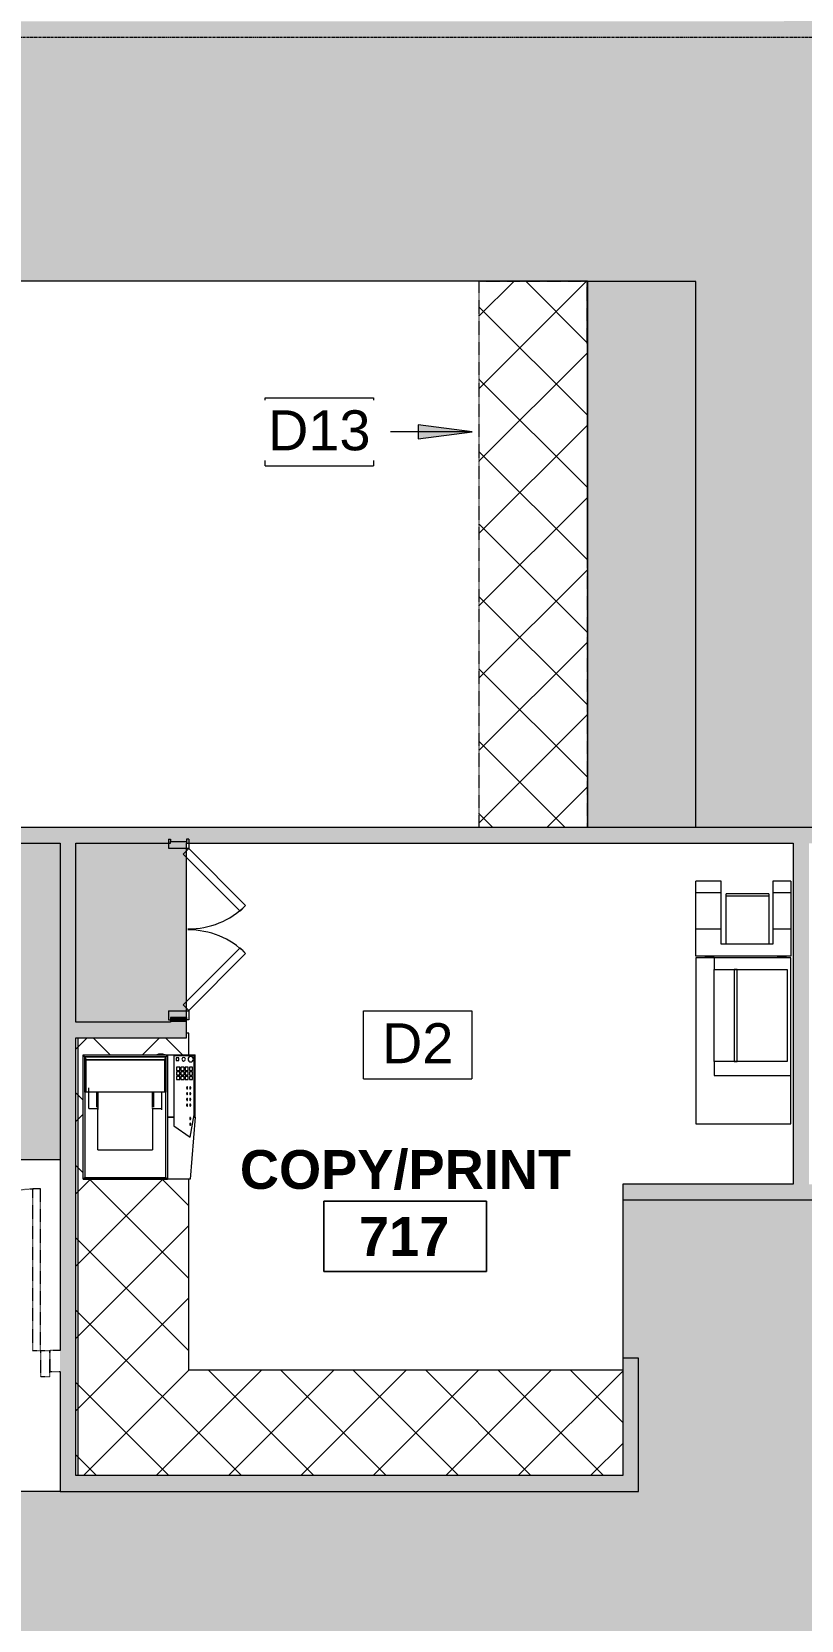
# Model space of a CAD drawing. Header units: inches. Extents: x -203 to 2791, y -968 to 768.
# Drawn here: x 1042.3 to 1212.5, y 44.2 to 395.9 of the extents above; entities that cross this region are included whole.
import ezdxf

# ---------------------------------------------------------------- set-up
doc = ezdxf.new("R2010")
doc.units = ezdxf.units.IN
doc.header["$MEASUREMENT"] = 0
doc.linetypes.add('Demolished', pattern=[0.1875, 0.125, -0.0625])
doc.linetypes.add('Grid Line 1_2_', pattern=[0.875, 0.5, -0.125, 0.125, -0.125])
for name, color, linetype, lineweight in [('A-ANNO-KEYN', 231, 'Continuous', 9), ('A-AREA-IDEN', 2, 'Continuous', 9), ('A-DETL-GENF', 92, 'Continuous', 9), ('A-DETL-THIN', 151, 'Continuous', 9), ('A-DOOR', 31, 'Continuous', 13), ('A-DOOR-FRAM', 31, 'Continuous', 20), ('A-WALL', 113, 'Demolished', 9), ('A-WALL-PATT', 111, 'Continuous', 13), ('I-WALL', 2, 'Continuous', 13), ('Q-CASE', 31, 'Continuous', 13), ('Q-SPCQ', 91, 'Continuous', 13), ('S-GRID', 1, 'Continuous', 9)]:
    doc.layers.add(name, color=color, linetype=linetype, lineweight=lineweight)
doc.styles.add('Arial', font='arial.ttf', dxfattribs={"height": 8.851796})
doc.styles.add('Swis721 Lt BT_B', font='', dxfattribs={"height": 8.583975})
doc.styles.get('Swis721 Lt BT_B').set_extended_font_data('Swis721 Lt BT', bold=True)
pattern_1 = [(45, (-1052.045, -74.562), (-8.01223, 8.01223), []), (135, (-1052.045, -74.562), (-8.01223, -8.01223), [])]

# ---------------------------------------------------------------- blocks, each defined once
blk = doc.blocks.new('A-Copier-Floor - A-Copier-Floor-4036613-Level 7 Demo')
at = {"layer": 'Q-SPCQ', "color": 55, "lineweight": 9}
for p, q in [((-30.09, 11.47), (-27.49, 11.47)), ((-30.09, 11.47), (-30.09, 7.47)), ((-27.49, 11.47), (-19.49, 11.47)), ((-27.49, 11.47), (-27.49, 7.47)), ((-19.49, 11.47), (-13.49, 11.47)), ((-19.49, 11.47), (-19.49, 7.47)), ((-13.49, 11.47), (-13.49, -9.53)), ((12.91, 11.47), (-13.09, 11.47)), ((-13.09, 11.47), (-13.09, -5.51)), ((-10.52, -5.51), (-10.52, 10.67)), ((-10.52, 10.67), (9.82, 10.67)), ((9.82, 10.67), (9.82, -5.51)), ((12.91, -5.51), (12.91, 11.47)), ((23.61, 11.47), (12.91, 11.47)), ((23.61, -9.53), (23.61, 11.47)), ((-30.09, 7.47), (-27.49, 7.47)), ((-27.49, 7.47), (-19.49, 7.47)), ((-19.49, 7.47), (-16.13, 7.47)), ((-16.13, 7.47), (-16.13, -3.97)), ((-13.29, 10.49), (-13.29, 8.47)), ((-13.29, 10.49), (-13.1, 10.49)), ((-13.1, 8.47), (-13.29, 8.47)), ((-27.26, 6.6), (-26.84, 6.6)), ((-27.26, 6.6), (-27.26, -2.84)), ((-26.84, 6.6), (-16.13, 6.6)), ((-26.84, -2.84), (-26.84, 6.6)), ((-26.84, -2.84), (-27.26, -2.84)), ((-16.13, -2.84), (-26.84, -2.84)), ((9.82, -0.4), (-10.52, -0.4)), ((-10.52, -0.4), (-10.52, -1.03)), ((-10.52, -1.03), (9.82, -1.03)), ((9.82, -1.03), (9.82, -0.4)), ((-27.49, -3.97), (-30.09, -3.97)), ((-30.09, -3.97), (-30.09, -9.53)), ((-19.49, -3.97), (-27.49, -3.97)), ((-27.49, -3.97), (-27.49, -9.53)), ((-16.13, -3.97), (-19.49, -3.97)), ((-19.49, -3.97), (-19.49, -9.53)), ((-13.29, -5.51), (-13.29, -7.53)), ((-13.29, -5.51), (-13.1, -5.51)), ((-13.09, -5.51), (-10.52, -5.51)), ((-13.09, -5.51), (-13.09, -9.53)), ((9.82, -5.51), (-10.52, -5.51)), ((9.82, -5.51), (12.91, -5.51)), ((-27.49, -9.53), (-30.09, -9.53)), ((-19.49, -9.53), (-27.49, -9.53)), ((-13.49, -9.53), (-19.49, -9.53)), ((-13.1, -7.53), (-13.29, -7.53)), ((-13.09, -9.53), (23.61, -9.53))]:
    blk.add_line(p, q, dxfattribs=at)
blk = doc.blocks.new('A-Printer - Printer-4745960-Level 7 Demo')
at = {"layer": 'Q-SPCQ', "color": 55, "lineweight": 9}
for p, q in [((-13.86, 11.81), (-13.86, 10.83)), ((-13.86, -3.98), (-13.86, 11.81)), ((-13.86, 10.83), (-13.86, -6.87)), ((-13.83, 11.81), (13.7, 11.81)), ((-13.83, 11.81), (-13.46, 11.42)), ((-13.83, -6.87), (-13.83, 11.81)), ((13.28, 11.42), (-13.46, 11.42)), ((-13.46, 11.42), (-13.46, -6.48)), ((5.41, 11.12), (5.41, 11.42)), ((5.41, 11.42), (13.28, 11.42)), ((5.41, -6.18), (5.41, 11.12)), ((13.28, 11.42), (12.6, 11.12)), ((12.6, 11.12), (12.6, -6.18)), ((12.6, -6.18), (12.6, 11.12)), ((13.28, 11.42), (13.7, 11.81)), ((13.28, 11.42), (13.28, -6.48)), ((13.28, -6.48), (13.28, 11.42)), ((13.7, 11.81), (13.7, -6.87)), ((-7.33, 8.58), (-7.33, -3.54)), ((1.82, 10.53), (1.82, 8.58)), ((2.13, 8.77), (2.39, 8.77)), ((2.39, 8.58), (2.13, 8.58)), ((2.39, 8.58), (2.39, 8.77)), ((-13.86, -3.98), (-13.86, -6.87)), ((-13.86, -11.89), (-13.86, -6.87)), ((-13.83, -6.87), (-13.46, -6.48)), ((13.7, -6.87), (-13.83, -6.87)), ((-13.46, -6.48), (13.28, -6.48)), ((-0.08, -6.87), (-0.08, -8.27)), ((-0.08, -8.27), (-0.08, -6.87)), ((1.82, -3.54), (1.82, -5.49)), ((2.13, -3.54), (2.39, -3.54)), ((2.39, -3.74), (2.13, -3.74)), ((2.39, -3.54), (2.39, -3.74)), ((5.41, -6.48), (5.41, -6.18)), ((13.28, -6.48), (5.41, -6.48)), ((13.28, -6.48), (12.6, -6.18)), ((13.7, -6.87), (13.28, -6.48)), ((13.7, -6.87), (13.7, -12.97)), ((-2.05, -8.27), (-4.5, -11.87)), ((13.46, -8.27), (-2.05, -8.27)), ((8.89, -8.86), (8.22, -8.86)), ((8.22, -8.86), (8.22, -9.54)), ((8.22, -9.54), (8.89, -9.54)), ((8.89, -9.82), (8.22, -9.82)), ((8.22, -9.82), (8.22, -10.5)), ((8.22, -10.5), (8.89, -10.5)), ((8.89, -9.54), (8.89, -8.86)), ((8.89, -10.5), (8.89, -9.82)), ((9.91, -8.86), (9.23, -8.86)), ((9.23, -8.86), (9.23, -9.54)), ((9.23, -9.54), (9.91, -9.54)), ((9.91, -9.82), (9.23, -9.82)), ((9.23, -9.82), (9.23, -10.5)), ((9.23, -10.5), (9.91, -10.5)), ((9.91, -9.54), (9.91, -8.86)), ((9.91, -10.5), (9.91, -9.82)), ((10.93, -8.86), (10.25, -8.86)), ((10.25, -8.86), (10.25, -9.54)), ((10.25, -9.54), (10.93, -9.54)), ((10.93, -9.82), (10.25, -9.82)), ((10.25, -9.82), (10.25, -10.5)), ((10.25, -10.5), (10.93, -10.5)), ((10.93, -9.54), (10.93, -8.86)), ((10.93, -10.5), (10.93, -9.82)), ((13.06, -8.74), (12.47, -8.74)), ((12.47, -8.74), (12.47, -9.33)), ((12.47, -9.33), (13.06, -9.33)), ((13.06, -9.33), (13.06, -8.74)), ((13.46, -12.78), (13.46, -8.27)), ((-0.08, -12.97), (-13.86, -11.89)), ((-4.5, -11.87), (0.4, -12.78)), ((-0.08, -12.69), (-0.08, -12.97)), ((-0.08, -12.97), (-0.08, -12.69)), ((-0.08, -12.97), (13.7, -12.97)), ((0.4, -12.78), (13.46, -12.78)), ((8.89, -10.78), (8.22, -10.78)), ((8.22, -10.78), (8.22, -11.45)), ((8.22, -11.45), (8.89, -11.45)), ((8.89, -11.74), (8.22, -11.74)), ((8.22, -11.74), (8.22, -12.41)), ((8.22, -12.41), (8.89, -12.41)), ((8.89, -11.45), (8.89, -10.78)), ((8.89, -12.41), (8.89, -11.74)), ((9.91, -10.78), (9.23, -10.78)), ((9.23, -10.78), (9.23, -11.45)), ((9.23, -11.45), (9.91, -11.45)), ((9.91, -11.74), (9.23, -11.74)), ((9.23, -11.74), (9.23, -12.41)), ((9.23, -12.41), (9.91, -12.41)), ((9.91, -11.45), (9.91, -10.78)), ((9.91, -12.41), (9.91, -11.74)), ((10.93, -10.78), (10.25, -10.78)), ((10.25, -10.78), (10.25, -11.45)), ((10.25, -11.45), (10.93, -11.45)), ((10.93, -11.74), (10.25, -11.74)), ((10.25, -11.74), (10.25, -12.41)), ((10.25, -12.41), (10.93, -12.41)), ((10.93, -11.45), (10.93, -10.78)), ((10.93, -12.41), (10.93, -11.74))]:
    blk.add_line(p, q, dxfattribs=at)
at = {"layer": 'Q-SPCQ', "color": 55, "lineweight": 9, "flags": 128}
for points in [[(-1.44, -11.88), (-1.45, -11.85), (-1.46, -11.83), (-1.48, -11.82), (-1.5, -11.8), (-1.53, -11.78), (-1.57, -11.77), (-1.61, -11.77), (-1.65, -11.76), (-1.69, -11.76), (-1.74, -11.77), (-1.78, -11.77), (-1.81, -11.78), (-1.84, -11.8), (-1.87, -11.82), (-1.89, -11.83), (-1.9, -11.85), (-1.9, -11.88)], [(-1.9, -11.88), (-1.9, -11.9), (-1.89, -11.92), (-1.87, -11.94), (-1.84, -11.95), (-1.81, -11.97), (-1.78, -11.98), (-1.74, -11.99), (-1.69, -11.99), (-1.65, -11.99), (-1.61, -11.99), (-1.57, -11.98), (-1.53, -11.97), (-1.5, -11.95), (-1.48, -11.94), (-1.46, -11.92), (-1.45, -11.9), (-1.44, -11.88)], [(-0.18, -11.88), (-0.18, -11.85), (-0.2, -11.83), (-0.21, -11.82), (-0.24, -11.8), (-0.27, -11.78), (-0.31, -11.77), (-0.35, -11.77), (-0.39, -11.76), (-0.43, -11.76), (-0.47, -11.77), (-0.51, -11.77), (-0.55, -11.78), (-0.58, -11.8), (-0.61, -11.82), (-0.62, -11.83), (-0.64, -11.85), (-0.64, -11.88)], [(-0.64, -11.88), (-0.64, -11.9), (-0.62, -11.92), (-0.61, -11.94), (-0.58, -11.95), (-0.55, -11.97), (-0.51, -11.98), (-0.47, -11.99), (-0.43, -11.99), (-0.39, -11.99), (-0.35, -11.99), (-0.31, -11.98), (-0.27, -11.97), (-0.24, -11.95), (-0.21, -11.94), (-0.2, -11.92), (-0.18, -11.9), (-0.18, -11.88)], [(2.8, -11.2), (2.8, -11.18), (2.79, -11.16), (2.77, -11.14), (2.74, -11.12), (2.71, -11.11), (2.68, -11.09), (2.64, -11.09), (2.6, -11.08), (2.55, -11.08), (2.51, -11.09), (2.47, -11.09), (2.44, -11.11), (2.41, -11.12), (2.38, -11.14), (2.36, -11.16), (2.35, -11.18), (2.35, -11.2)], [(2.35, -11.2), (2.35, -11.22), (2.36, -11.24), (2.38, -11.26), (2.41, -11.27), (2.44, -11.29), (2.47, -11.3), (2.51, -11.31), (2.55, -11.31), (2.6, -11.31), (2.64, -11.31), (2.68, -11.3), (2.71, -11.29), (2.74, -11.27), (2.77, -11.26), (2.79, -11.24), (2.8, -11.22), (2.8, -11.2)], [(2.8, -11.88), (2.8, -11.85), (2.79, -11.83), (2.77, -11.82), (2.74, -11.8), (2.71, -11.78), (2.68, -11.77), (2.64, -11.77), (2.6, -11.76), (2.55, -11.76), (2.51, -11.77), (2.47, -11.77), (2.44, -11.78), (2.41, -11.8), (2.38, -11.82), (2.36, -11.83), (2.35, -11.85), (2.35, -11.88)], [(2.35, -11.88), (2.35, -11.9), (2.36, -11.92), (2.38, -11.94), (2.41, -11.95), (2.44, -11.97), (2.47, -11.98), (2.51, -11.99), (2.55, -11.99), (2.6, -11.99), (2.64, -11.99), (2.68, -11.98), (2.71, -11.97), (2.74, -11.95), (2.77, -11.94), (2.79, -11.92), (2.8, -11.9), (2.8, -11.88)], [(4.07, -11.2), (4.06, -11.18), (4.05, -11.16), (4.03, -11.14), (4.01, -11.12), (3.98, -11.11), (3.94, -11.09), (3.9, -11.09), (3.86, -11.08), (3.82, -11.08), (3.77, -11.09), (3.74, -11.09), (3.7, -11.11), (3.67, -11.12), (3.64, -11.14), (3.62, -11.16), (3.61, -11.18), (3.61, -11.2)], [(3.61, -11.2), (3.61, -11.22), (3.62, -11.24), (3.64, -11.26), (3.67, -11.27), (3.7, -11.29), (3.74, -11.3), (3.77, -11.31), (3.82, -11.31), (3.86, -11.31), (3.9, -11.31), (3.94, -11.3), (3.98, -11.29), (4.01, -11.27), (4.03, -11.26), (4.05, -11.24), (4.06, -11.22), (4.07, -11.2)], [(4.07, -11.88), (4.06, -11.85), (4.05, -11.83), (4.03, -11.82), (4.01, -11.8), (3.98, -11.78), (3.94, -11.77), (3.9, -11.77), (3.86, -11.76), (3.82, -11.76), (3.77, -11.77), (3.74, -11.77), (3.7, -11.78), (3.67, -11.8), (3.64, -11.82), (3.62, -11.83), (3.61, -11.85), (3.61, -11.88)], [(3.61, -11.88), (3.61, -11.9), (3.62, -11.92), (3.64, -11.94), (3.67, -11.95), (3.7, -11.97), (3.74, -11.98), (3.77, -11.99), (3.82, -11.99), (3.86, -11.99), (3.9, -11.99), (3.94, -11.98), (3.98, -11.97), (4.01, -11.95), (4.03, -11.94), (4.05, -11.92), (4.06, -11.9), (4.07, -11.88)], [(5.33, -11.2), (5.33, -11.18), (5.31, -11.16), (5.3, -11.14), (5.27, -11.12), (5.24, -11.11), (5.2, -11.09), (5.16, -11.09), (5.12, -11.08), (5.08, -11.08), (5.04, -11.09), (5, -11.09), (4.96, -11.11), (4.93, -11.12), (4.91, -11.14), (4.89, -11.16), (4.87, -11.18), (4.87, -11.2)], [(4.87, -11.2), (4.87, -11.22), (4.89, -11.24), (4.91, -11.26), (4.93, -11.27), (4.96, -11.29), (5, -11.3), (5.04, -11.31), (5.08, -11.31), (5.12, -11.31), (5.16, -11.31), (5.2, -11.3), (5.24, -11.29), (5.27, -11.27), (5.3, -11.26), (5.31, -11.24), (5.33, -11.22), (5.33, -11.2)], [(5.33, -11.88), (5.33, -11.85), (5.31, -11.83), (5.3, -11.82), (5.27, -11.8), (5.24, -11.78), (5.2, -11.77), (5.16, -11.77), (5.12, -11.76), (5.08, -11.76), (5.04, -11.77), (5, -11.77), (4.96, -11.78), (4.93, -11.8), (4.91, -11.82), (4.89, -11.83), (4.87, -11.85), (4.87, -11.88)], [(4.87, -11.88), (4.87, -11.9), (4.89, -11.92), (4.91, -11.94), (4.93, -11.95), (4.96, -11.97), (5, -11.98), (5.04, -11.99), (5.08, -11.99), (5.12, -11.99), (5.16, -11.99), (5.2, -11.98), (5.24, -11.97), (5.27, -11.95), (5.3, -11.94), (5.31, -11.92), (5.33, -11.9), (5.33, -11.88)], [(6.59, -11.2), (6.59, -11.18), (6.58, -11.16), (6.56, -11.14), (6.53, -11.12), (6.5, -11.11), (6.47, -11.09), (6.43, -11.09), (6.38, -11.08), (6.34, -11.08), (6.3, -11.09), (6.26, -11.09), (6.22, -11.11), (6.19, -11.12), (6.17, -11.14), (6.15, -11.16), (6.14, -11.18), (6.13, -11.2)], [(6.13, -11.2), (6.14, -11.22), (6.15, -11.24), (6.17, -11.26), (6.19, -11.27), (6.22, -11.29), (6.26, -11.3), (6.3, -11.31), (6.34, -11.31), (6.38, -11.31), (6.43, -11.31), (6.47, -11.3), (6.5, -11.29), (6.53, -11.27), (6.56, -11.26), (6.58, -11.24), (6.59, -11.22), (6.59, -11.2)], [(6.59, -11.88), (6.59, -11.85), (6.58, -11.83), (6.56, -11.82), (6.53, -11.8), (6.5, -11.78), (6.47, -11.77), (6.43, -11.77), (6.38, -11.76), (6.34, -11.76), (6.3, -11.77), (6.26, -11.77), (6.22, -11.78), (6.19, -11.8), (6.17, -11.82), (6.15, -11.83), (6.14, -11.85), (6.13, -11.88)], [(6.13, -11.88), (6.14, -11.9), (6.15, -11.92), (6.17, -11.94), (6.19, -11.95), (6.22, -11.97), (6.26, -11.98), (6.3, -11.99), (6.34, -11.99), (6.38, -11.99), (6.43, -11.99), (6.47, -11.98), (6.5, -11.97), (6.53, -11.95), (6.56, -11.94), (6.58, -11.92), (6.59, -11.9), (6.59, -11.88)]]:
    blk.add_lwpolyline(points, dxfattribs=at)
at = {"layer": 'Q-SPCQ', "color": 55, "lineweight": 9}
for centre, radius, start, end in [((12.72, -10.42), 0.394, 90, 270), ((12.72, -10.42), 0.394, 270, 90), ((12.73, -11.98), 0.596, 90, 270), ((12.73, -11.98), 0.596, 270, 90)]:
    blk.add_arc(centre, radius, start, end, dxfattribs=at)
for points, knots in [([(5.41, 11.12), (8.76, 11.12), (12.36, 11.12), (12.46, 11.12), (12.6, 11.12)], [-0.3054153, -0.3054153, -0.3054153, -0.3054153, -0.1099962, 0, 0, 0, 0]), ([(-7.33, 8.58), (-7.33, 8.58), (-7.32, 8.58), (-7.23, 8.58), (-6.78, 8.58), (-4.27, 8.58), (-1.15, 8.58), (1.95, 8.58)], [-0.5869714, -0.5869714, -0.5869714, -0.5869714, -0.5812053, -0.5538639, -0.4560331, -0.284772, -0.0302264, -0.0302264, -0.0302264, -0.0302264]), ([(1.82, 10.53), (1.84, 10.53), (1.95, 10.53), (4.45, 10.53), (6.38, 10.53)], [0.1985022, 0.1985022, 0.1985022, 0.1985022, 0.2811746, 0.4470873, 0.4470873, 0.4470873, 0.4470873]), ([(1.81, -3.54), (-1.6, -3.54), (-4.14, -3.54), (-6.78, -3.54), (-7.25, -3.54), (-7.31, -3.54), (-7.34, -3.54), (-7.34, -3.54)], [0.0302264, 0.0302264, 0.0302264, 0.0302264, 0.284772, 0.4560331, 0.5538639, 0.5812053, 0.5869714, 0.5869714, 0.5869714, 0.5869714]), ([(5.4, -5.49), (3.4, -5.49), (2.54, -5.49), (1.51, -5.49), (1.49, -5.49)], [0.0822518, 0.0822518, 0.0822518, 0.0822518, 0.2481645, 0.3308369, 0.3308369, 0.3308369, 0.3308369]), ([(12.6, -6.18), (12.46, -6.18), (12.36, -6.18), (8.76, -6.18), (5.41, -6.18)], [0, 0, 0, 0, 0.1099962, 0.3054153, 0.3054153, 0.3054153, 0.3054153])]:
    blk.add_open_spline(points, degree=3, knots=knots, dxfattribs=at)
for points in [[(2.06, 8.58), (1.92, 8.58), (1.68, 8.58), (1.62, 8.58)], [(2.39, 8.77), (3.41, 8.77), (4.42, 8.77), (5.41, 8.77)], [(5.41, 8.58), (4.42, 8.58), (3.41, 8.58), (2.39, 8.58)], [(1.82, -3.54), (1.84, -3.54), (1.8, -3.54), (1.99, -3.54)], [(2.39, -3.54), (3.41, -3.54), (4.42, -3.54), (5.41, -3.54)], [(5.41, -3.74), (4.42, -3.74), (3.41, -3.74), (2.39, -3.74)], [(13.71, -6.34), (13.89, -5.62), (13.87, -5), (13.71, -4.45)]]:
    blk.add_open_spline(points, degree=3, dxfattribs=at)
blk = doc.blocks.new('C-L SHAPE COUNTER TOP - C-L SHAPE COUNTER TOP-5504403-Level 7 Demo')
at = {"layer": 'Q-CASE', "lineweight": 9}
h = blk.add_hatch(dxfattribs=at)
h.set_pattern_fill('FP_2', color=55, style=0, pattern_type=2)
h.set_pattern_definition(pattern_1)
h.paths.add_polyline_path([(0, 1.69), (0.5, 1.7), (0.5, 98.59), (0, 98.59), (0, 1.7)], flags=0)
h = blk.add_hatch(dxfattribs=at)
h.set_pattern_fill('FP_2', color=55, style=0, pattern_type=2)
h.set_pattern_definition(pattern_1)
h.paths.add_polyline_path([(0.5, 1.69), (121, 1.7), (121, 25), (25, 25), (25, 67.28), (1.6, 67.31), (1.61, 94.85), (17.9, 94.85), (18.4, 94.96), (19.12, 94.96), (19.9, 94.84), (25, 94.84), (25, 99.59), (24.45, 99.59), (24.45, 98.59), (0.5, 98.59), (0.5, 1.7)], flags=0)
at = {"layer": 'Q-CASE', "color": 55, "lineweight": 9}
for p, q in [((0.5, 1.69), (0.5, 98.59)), ((25, 99.59), (24.45, 99.59)), ((25, 94.84), (25, 99.59)), ((25, 25), (25, 67.28)), ((121, 25), (25, 25))]:
    blk.add_line(p, q, dxfattribs=at)
blk = doc.blocks.new('Single Flush - OTJ_SOLIDFLUSH_ALUM-4816104-Level 7 Demo')
at = {"layer": 'A-DOOR', "color": 250, "linetype": 'Demolished', "lineweight": 20}
for p, q in [((16.15625, 38.125), (16.15625, 2.3125)), ((17.90625, 38.125), (16.15625, 38.125)), ((17.90625, 2.3125), (17.90625, 38.125)), ((16.15625, 2.3125), (17.90625, 2.3125))]:
    blk.add_line(p, q, dxfattribs=at)
at = {"layer": 'A-DOOR', "color": 7, "linetype": 'Demolished', "lineweight": 9}
blk.add_arc((17.90625, 2.3125), 35.8125, 90, 180.5, dxfattribs=at)
at = {"layer": 'A-DOOR-FRAM', "color": 250, "linetype": 'Demolished'}
for p, q in [((-20, -3.4375), (-20, 2.3125)), ((-20, 2.3125), (-18, 2.3125)), ((-18, -3.4375), (-18, 2.3125)), ((18.000004, -3.4375), (18.000004, 2.3125)), ((18.000004, 2.3125), (20.000004, 2.3125)), ((20.000004, -3.4375), (20.000004, 2.3125)), ((-20, -3.4375), (-18, -3.4375)), ((18.000004, -3.4375), (20.000004, -3.4375))]:
    blk.add_line(p, q, dxfattribs=at)
blk = doc.blocks.new('Double Flush - Int-F-WDMF-36_ x 84_-4824208-Level 7 Demo')
at = {"layer": 'A-DOOR', "color": 8, "lineweight": 20}
for p, q in [((-17.91, 2.25), (-5.31, 14.85)), ((-5.31, 14.85), (-4.07, 13.61)), ((5.31, 14.85), (4.07, 13.61)), ((17.91, 2.25), (5.31, 14.85)), ((-4.07, 13.61), (-16.67, 1.01)), ((4.07, 13.61), (16.67, 1.01)), ((-16.67, 1.01), (-17.91, 2.25)), ((16.67, 1.01), (17.91, 2.25))]:
    blk.add_line(p, q, dxfattribs=at)
at = {"layer": 'A-DOOR', "color": 55, "lineweight": 9}
for centre, start, end in [((-17.91, 2.25), 359.5, 45), ((17.91, 2.25), 135, 180.5)]:
    blk.add_arc(centre, 17.81, start, end, dxfattribs=at)
at = {"layer": 'A-DOOR-FRAM', "color": 8}
for p, q in [((-20, 2.25), (-18, 2.25)), ((-20, 2.25), (-20, 1.75)), ((-20, 1.75), (-19.5, 1.75)), ((-19.5, -1.75), (-19.5, 1.75)), ((-18, -2.25), (-18, 2.25)), ((18, -2.25), (18, 2.25)), ((18, 2.25), (20, 2.25)), ((19.5, 1.75), (20, 1.75)), ((19.5, -1.75), (19.5, 1.75)), ((20, 2.25), (20, 1.75)), ((-20, -1.75), (-19.5, -1.75)), ((-20, -2.25), (-20, -1.75)), ((-20, -2.25), (-18, -2.25)), ((18, -2.25), (20, -2.25)), ((19.5, -1.75), (20, -1.75)), ((20, -2.25), (20, -1.75))]:
    blk.add_line(p, q, dxfattribs=at)
blk = doc.blocks.new('Files with Millwork - 24_ Depth-5713282-Level 7 Demo')
at = {"layer": 'Q-CASE', "color": 55, "lineweight": 9}
for p, q in [((73.59, 0), (-47.26, 0)), ((73.59, -24), (73.59, 0)), ((-47.26, -24), (73.59, -24))]:
    blk.add_line(p, q, dxfattribs=at)
blk = doc.blocks.new('Files with Millwork - 24_ Depth-V28-Level 7 Demo')
at = {"layer": 'Q-CASE', "linetype": 'Demolished', "lineweight": 9}
h = blk.add_hatch(dxfattribs=at)
h.set_pattern_fill('FP_7', style=0, pattern_type=2)
h.set_pattern_definition([(314.995, (-266.893, 1141.244), (8.01293, 8.01153), []), (44.995, (-266.893, 1141.244), (-8.01153, 8.01293), [])])
h.paths.add_polyline_path([(-47.26, 0), (-47.24, -24), (73.59, -24), (73.59, 0), (-47.23, 0)], flags=0)
at = {"layer": 'Q-CASE', "color": 7, "linetype": 'Demolished', "lineweight": 9}
for p, q in [((73.59, 0), (-47.26, 0)), ((73.59, -24), (73.59, 0)), ((-47.26, -24), (73.59, -24))]:
    blk.add_line(p, q, dxfattribs=at)
blk = doc.blocks.new('Room Tag - Room Name and Number-3379422-Level 7 Demo')
at = {"layer": 'A-AREA-IDEN'}
for p, q in [((-0.1881, -0.1636), (-0.1881, -0.0018)), ((-0.1881, -0.0018), (0.1869, -0.0018)), ((0.1869, -0.0018), (-0.1881, -0.0018)), ((-0.1881, -0.0018), (-0.1881, -0.1636)), ((0.1869, -0.0018), (0.1869, -0.1636)), ((0.1869, -0.1636), (0.1869, -0.0018)), ((0.1869, -0.1636), (-0.1881, -0.1636)), ((-0.1881, -0.1636), (0.1869, -0.1636))]:
    blk.add_line(p, q, dxfattribs=at)
blk = doc.blocks.new('Keynote Tag - Keynote Number - Boxed-135510-Level 7 Demo')
at = {"layer": 'A-ANNO-KEYN'}
for p, q in [((-0.125, -0.0792), (-0.125, 0.0781)), ((-0.125, 0.0781), (0.125, 0.0781)), ((0.125, 0.0781), (0.125, -0.0792)), ((-0.125, -0.0792), (0.125, -0.0792))]:
    blk.add_line(p, q, dxfattribs=at)

msp = doc.modelspace()

# ---------------------------------------------------------------- hatches: boundary and pattern name
at = {"layer": 'A-ANNO-KEYN'}
msp.add_hatch(color=256, dxfattribs=at).paths.add_polyline_path([(1139.76, 307.3), (1127.76, 308.88), (1127.76, 305.72)], flags=0)
at = {"layer": 'A-DETL-GENF'}
h = msp.add_hatch(color=9, dxfattribs=at)
h.paths.add_polyline_path([(131.76, -847.99), (290.74, -780.5), (225.6, -627.04), (211.09, -633.2), (209.28, -628.94), (209.42, -628.88), (203.59, -616.37), (207.78, -614.42), (213.68, -627.08), (295.77, -592.23), (297.58, -596.49), (229.86, -625.23), (295, -778.69), (401.08, -733.65), (335.95, -580.2), (334.4, -580.86), (332.59, -576.6), (420.96, -539.09), (422.76, -543.35), (340.21, -578.39), (405.34, -731.84), (511.69, -686.69), (511.69, -619.13), (494.67, -619.13), (494.67, -614.13), (492.17, -614.13), (492.17, -540), (465.42, -540), (465.42, -525.24), (459.58, -527.72), (457.78, -523.46), (465.42, -520.22), (465.42, -507.38), (497.17, -507.38), (497.17, -511.56), (497.67, -511.56), (497.67, -516.56), (497.17, -516.56), (497.17, -614.13), (658.09, -614.13), (718.7, -588.4), (718.7, -513.05), (720.73, -513.05), (720.73, -508.94), (744.73, -508.94), (744.73, -510.06), (757.98, -510.06), (757.98, -505.44), (626.98, -505.44), (626.98, -505.32), (560.67, -505.32), (560.67, -516.56), (537.67, -516.56), (537.67, -511.56), (555.67, -511.56), (555.67, -395.31), (560.67, -395.31), (560.67, -438.44), (560.17, -438.44), (560.17, -441.94), (560.67, -441.94), (560.67, -498.32), (619.98, -498.32), (619.98, -477.94), (626.98, -477.94), (626.98, -501.94), (757.98, -501.94), (757.98, -376.94), (625.46, -376.94), (625.46, -433.44), (624.19, -433.44), (624.19, -433.94), (625.46, -433.94), (625.46, -441.94), (600.17, -441.94), (600.17, -438.44), (621.96, -438.44), (621.96, -303.25), (601.17, -303.25), (601.17, -299.75), (634.61, -299.75), (634.61, -357.01), (793.96, -357.01), (793.96, -230.99), (634.98, -230.99), (634.98, -254.99), (560.67, -254.98), (560.67, -299.75), (561.17, -299.75), (561.17, -303.25), (560.67, -303.25), (560.67, -346.75), (555.67, -346.75), (555.67, -249.98), (575.84, -249.98), (575.84, -200.84), (587.09, -200.84), (587.09, -243.74), (631.48, -243.74), (631.48, -224.99), (675.98, -224.99), (675.98, -160.84), (576.74, -160.84), (576.74, -173.53), (546.74, -173.53), (546.74, 43.98), (1001.73, 43.98), (1001.73, -243.6), (961.86, -243.6), (961.86, -227.44), (963.74, -227.44), (963.74, -224.72), (769.74, -224.72), (769.74, -224.99), (799.96, -224.99), (799.96, -303.86), (963.74, -303.86), (963.74, -267.44), (968.74, -267.44), (968.74, -284.3), (1048.58, -284.3), (1048.57, -116.84), (1052.07, -116.84), (1052.05, -76.84), (1048.57, -76.84), (1048.56, 0.1), (1552.61, 0.1), (1552.61, 338), (1723.3, 338), (1723.3, 351.59), (1731.86, 351.59), (1731.86, 355.59), (1736.48, 355.59), (1736.48, 351.59), (1910.23, 351.59), (1910.23, 580.43), (-120.35, 580.43), (-120.35, 406.96), (53.87, 406.96), (53.87, 426.96), (70.73, 426.96), (70.73, 422.34), (58.49, 422.34), (58.49, 402.34), (58.05, 402.34), (58.05, 327.65), (54.3, 327.65), (54.3, 402.34), (-120.35, 402.34), (-120.35, 286.96), (54.3, 286.96), (54.3, 287.65), (58.05, 287.65), (58.05, 279.65), (54.3, 279.65), (54.3, 282.34), (-120.35, 282.34), (-120.35, 166.96), (54.3, 166.96), (54.3, 239.65), (58.05, 239.65), (58.05, 160.65), (54.3, 160.65), (54.3, 162.34), (-120.35, 162.34), (-120.35, 0.55), (-80.76, 0.55), (-80.76, -12.89), (54.3, -12.89), (54.3, 120.65), (58.05, 120.65), (58.05, -20.2), (54.3, -20.2), (54.3, -17.52), (-80.76, -17.52), (-80.76, -30.95), (-120.35, -30.95), (-120.35, -193.04), (54.3, -193.04), (54.3, -60.2), (58.05, -60.2), (58.05, -218.21), (72.52, -252.29), (69.07, -253.76), (54.3, -218.97), (54.3, -197.66), (-120.35, -197.66), (-120.35, -254.17), (-74.96, -361.1), (84.5, -290.1), (84.7, -290.58), (88.16, -289.11), (140.82, -413.14), (137.36, -414.61), (86.31, -294.36), (-73.15, -365.35), (42.67, -638.13), (201.92, -566.67), (175.4, -504.2), (178.85, -502.74), (207.15, -569.39), (190.31, -576.95), (190.88, -578.17), (186.68, -580.12), (186.09, -578.85), (44.47, -642.39), (120.79, -822.14)], flags=0)
h.paths.add_polyline_path([(225.76, -805.76), (216.38, -783.67), (238.47, -774.29), (247.85, -796.38), (232.98, -802.69)], flags=0)
h.paths.add_polyline_path([(446.67, -711.97), (437.29, -689.88), (459.38, -680.5), (468.76, -702.59), (451.58, -709.88)], flags=0)
h.paths.add_polyline_path([(516.31, -684.73), (893.34, -524.65), (967.94, -524.65), (967.94, -523.31), (944.23, -523.31), (944.23, -523.6), (744.73, -523.6), (744.73, -532.94), (723.7, -532.94), (723.7, -561.42), (744.73, -561.42), (744.73, -585.42), (723.7, -585.42), (723.7, -591.71), (659.11, -619.13), (590.81, -619.13), (590.81, -647.06), (516.73, -647.06), (516.73, -643.56), (587.31, -643.56), (587.31, -619.13), (516.31, -619.13), (516.31, -647.06)], flags=0)
h.paths.add_polyline_path([(262.35, -545.88), (246.3, -508.06), (353.1, -462.71), (227.52, -166.92), (120.79, -212.45), (111.01, -189.4), (111.01, 5.62), (114.76, 5.62), (114.76, -29.22), (206.98, -29.22), (206.98, 5.62), (253.21, 5.62), (256.4, 0.1), (258.31, 0.1), (258.31, -3.4), (257.26, -3.4), (257.26, -33.09), (236.48, -33.09), (236.48, -149.24), (377.3, -149.23), (377.29, -3.4), (298.31, -3.4), (298.31, 0.1), (494.79, 0.1), (494.79, -99.48), (491.3, -99.48), (491.29, -3.4), (380.79, -3.4), (380.8, -149.23), (491.3, -149.22), (491.31, -139.48), (494.8, -139.48), (494.81, -201.31), (491.31, -201.31), (491.3, -152.72), (236.48, -152.74), (236.48, -179.07), (297.94, -323.84), (491.32, -323.82), (491.32, -321.75), (494.82, -321.75), (494.83, -446.72), (415.96, -480.36), (414.59, -477.14), (491.33, -444.4), (491.32, -327.32), (299.43, -327.34), (370.94, -495.76), (377.8, -492.83), (379.17, -496.05), (369.08, -500.35), (354.47, -465.93), (287.28, -494.46), (301.97, -529.06), (263.06, -545.58)], flags=0)
h.paths.add_polyline_path([(263.06, -541.78), (297.38, -527.21), (284.06, -495.83), (271.83, -501.02), (281.21, -523.11), (259.11, -532.49), (262.35, -540.12)], flags=0)
h.paths.add_polyline_path([(3.31, -538.98), (-6.07, -516.89), (16.02, -507.51), (19.36, -515.37), (155.59, -457.53), (153, -451.43), (156.45, -449.96), (163.22, -465.92), (159.77, -467.38), (157.39, -461.78), (21.16, -519.62), (25.4, -529.6), (16.02, -533.58)], flags=0)
h.paths.add_polyline_path([(492.17, -535.38), (492.17, -532.94), (471.73, -532.94), (471.73, -512), (470.05, -512), (470.05, -535.38), (491.33, -535.38)], flags=0)
h.paths.add_polyline_path([(1723.7, -524.65), (1723.7, -377.36), (1552.61, -377.36), (1552.61, -347.49), (1539.3, -347.49), (1539.3, -343.74), (1552.61, -343.74), (1552.61, -72.05), (1491.14, -72.05), (1491.14, -77.99), (1487.64, -77.99), (1487.64, -3.4), (1268.73, -3.4), (1268.73, -29.34), (1240.73, -29.34), (1240.73, -3.4), (1166.06, -3.4), (1166.06, -120.24), (1487.64, -120.24), (1487.64, -117.99), (1491.14, -117.99), (1491.14, -287.8), (1483.46, -287.8), (1483.46, -284.3), (1487.64, -284.3), (1487.64, -123.74), (1052.07, -123.74), (1052.08, -284.3), (1443.46, -284.3), (1443.46, -287.8), (1413.3, -287.8), (1413.3, -343.74), (1450.3, -343.74), (1450.3, -347.49), (1376.3, -347.49), (1376.3, -524.65), (1491.98, -524.65), (1491.98, -347.49), (1490.3, -347.49), (1490.3, -343.74), (1499.3, -343.74), (1499.3, -347.49), (1496.61, -347.49), (1496.61, -524.65), (1723.3, -524.65)], flags=0)
h.paths.add_polyline_path([(1542.73, -523.31), (1542.73, -499.31), (1566.73, -499.31), (1566.73, -523.31), (1552.61, -523.31)], flags=0)
h.paths.add_polyline_path([(763.98, -520.1), (940.73, -520.1), (940.73, -497.31), (963.74, -497.31), (963.74, -457.44), (946.48, -457.44), (946.48, -308.86), (799.96, -308.86), (799.96, -363.01), (625.46, -363.01), (625.46, -370.94), (763.98, -370.94), (763.98, -513.56), (744.73, -513.56), (744.73, -520.1), (757.98, -520.1)], flags=0)
h.paths.add_polyline_path([(963.74, -452.44), (963.74, -308.86), (951.48, -308.86), (951.48, -452.44)], flags=0)
h.paths.add_polyline_path([(625.46, -357.01), (631.11, -357.01), (631.11, -303.25), (625.46, -303.25), (625.46, -303.84)], flags=0)
h.paths.add_polyline_path([(491.32, -281.75), (491.32, -281.75), (491.32, -225.31), (471.73, -225.31), (471.73, -201.31), (494.81, -201.31), (494.81, -281.75), (491.32, -281.75)], flags=0)
h.paths.add_polyline_path([(988.73, -227.44), (992.74, -227.44), (992.74, -227.33), (968.74, -227.33), (968.74, -227.44), (968.96, -227.44)], flags=0)
h.paths.add_polyline_path([(739.47, -224.99), (766.24, -224.99), (766.24, -204.81), (679.48, -204.81), (679.48, -224.99)], flags=0)
h.paths.add_polyline_path([(905.64, -217.72), (963.74, -217.72), (963.74, -199.94), (988.73, -199.94), (988.73, -161.74), (992.74, -161.74), (992.74, -121.74), (988.73, -121.74), (988.73, -121.34), (980.11, -121.34), (980.11, -122.59), (769.74, -122.59), (769.74, -217.72), (894.29, -217.72)], flags=0)
h.paths.add_polyline_path([(729.42, -201.31), (766.24, -201.31), (766.24, -119.34), (679.48, -119.34), (679.48, -201.31), (698.39, -201.31)], flags=0)
h.paths.add_polyline_path([(232.98, -170.83), (232.98, -164.59), (230.74, -165.55), (232.3, -169.22)], flags=0)
h.paths.add_polyline_path([(227.86, -167.28), (227.67, -166.85), (227.57, -166.9)], flags=0)
h.paths.add_polyline_path([(574.9, -146.84), (668.23, -146.84), (668.23, -111.34), (771.73, -111.34), (771.73, -24.34), (569.74, -24.34), (569.74, -146.84)], flags=0)
h.paths.add_polyline_path([(1099.34, -120.24), (1162.56, -120.21), (1162.56, -3.4), (1052.06, -3.4), (1052.07, -120.24), (1077.05, -120.24)], flags=0)
h.paths.add_polyline_path([(977.65, -111.34), (979.73, -111.34), (979.73, -24.34), (775.23, -24.34), (775.23, -111.34), (961.86, -111.34)], flags=0)
h.paths.add_polyline_path([(248.73, -29.34), (253.51, -29.34), (253.51, -1.91), (251.19, 2.12), (210.48, 2.12), (210.48, -29.22), (220.73, -29.22), (220.73, -1.34), (248.73, -1.34), (248.73, -24.56)], flags=0)
h.paths.add_polyline_path([(-84.26, -27.45), (-84.26, -27.34), (-117.75, -27.34), (-117.75, -2.95), (-120.35, -2.95), (-120.35, -27.45), (-93.75, -27.45)], flags=0)
h.paths.add_polyline_path([(804.73, -16.34), (846.73, -16.34), (846.73, -0.44), (804.73, -0.44), (804.73, -13.82)], flags=0)
h.paths.add_polyline_path([(742.73, -16.34), (742.73, -0.44), (700.73, -0.44), (700.73, -16.34), (739.47, -16.34)], flags=0)
h.paths.add_polyline_path([(950.73, -16.34), (950.73, -0.44), (908.73, -0.44), (908.73, -16.34)], flags=0)
h.paths.add_polyline_path([(596.73, -16.34), (638.73, -16.34), (638.73, -0.44), (596.73, -0.44), (596.73, -6.83)], flags=0)
h.paths.add_polyline_path([(561.11, 72.2), (435.18, 72.2), (435.18, 104.84), (438.68, 104.84), (438.68, 137.19), (361.35, 137.19), (361.35, 102.19), (364.85, 102.19), (364.85, 72.69), (159.58, 72.67), (159.58, 76.17), (236.85, 76.18), (236.85, 164.65), (114.51, 164.64), (114.51, 76.17), (119.58, 76.17), (119.58, 72.67), (111.01, 72.67), (111.01, 168.14), (236.84, 168.15), (236.84, 330.14), (118.59, 330.14), (118.59, 333.64), (240.34, 333.64), (240.34, 219.65), (561.34, 219.65), (561.34, 333.9), (564.84, 333.9), (564.85, 72.2), (561.34, 72.2)], flags=0)
h.paths.add_polyline_path([(982.81, 72.74), (982.81, 72.75), (762.77, 72.75), (762.77, 107.71), (727.68, 107.71), (727.68, 297.2), (668.48, 297.2), (668.48, 107.71), (652.98, 107.71), (652.98, 313.68), (762.77, 313.68), (762.77, 340.7), (1165.23, 340.7), (1165.23, 219.73), (1487.62, 219.75), (1487.62, 333.75), (1491.12, 333.75), (1491.12, 213.95), (1487.62, 213.95), (1487.62, 216.25), (1376.43, 216.22), (1376.43, 76.27), (1487.62, 76.28), (1487.62, 173.95), (1491.12, 173.95), (1491.12, 72.78), (1248.55, 72.76), (1248.55, 102.26), (1252.05, 102.26), (1252.05, 137.26), (1173.05, 137.26), (1173.05, 102.26), (1176.55, 102.26), (1176.55, 72.76), (992.98, 72.74)], flags=0)
h.paths.add_polyline_path([(838.6, 80.75), (982.81, 80.75), (982.81, 146.24), (1048.55, 146.24), (1048.55, 216.22), (766.27, 216.15), (766.27, 80.75), (809.52, 80.75)], flags=0)
h.paths.add_polyline_path([(762.77, 111.21), (762.77, 310.18), (731.18, 310.18), (731.18, 111.21), (739.47, 111.21)], flags=0)
h.paths.add_polyline_path([(656.48, 111.21), (664.98, 111.21), (664.98, 310.18), (656.48, 310.18), (656.48, 119.71)], flags=0)
h.paths.add_polyline_path([(1073, 176.65), (1073, 177.65), (1076.5, 177.65), (1076.5, 216.65), (1073, 216.65), (1073, 216.22), (1052.05, 216.22), (1052.05, 176.65), (1068.47, 176.65)], flags=0)
h.paths.add_polyline_path([(697.48, 300.7), (727.68, 300.7), (727.68, 310.18), (668.48, 310.18), (668.48, 300.7)], flags=0)
h.paths.add_polyline_path([(1736.48, 395.59), (1731.86, 395.59), (1731.86, 410.27), (1678.92, 410.27), (1678.92, 398.15), (1599.73, 398.15), (1599.73, 402.77), (1674.3, 402.77), (1674.3, 414.9), (1731.86, 414.9), (1731.86, 580.15), (1736.48, 580.15), (1736.48, 410.27)], flags=0)
h.paths.add_polyline_path([(1559.73, 398.15), (1548.73, 398.15), (1548.73, 402.77), (1552.17, 402.77), (1552.17, 548.15), (1556.8, 548.15), (1556.8, 402.77), (1559.73, 402.77)], flags=0)
h.paths.add_polyline_path([(1487.62, 398.15), (1299.73, 398.15), (1299.73, 402.77), (1432.42, 402.77), (1432.42, 580.15), (1437.05, 580.15), (1437.05, 402.77), (1508.73, 402.77), (1508.73, 398.15), (1491.12, 398.15)], flags=0)
h.paths.add_polyline_path([(1259.73, 398.15), (1248.73, 398.15), (1248.73, 402.77), (1252.17, 402.77), (1252.17, 550.15), (1256.8, 550.15), (1256.8, 402.77), (1259.73, 402.77)], flags=0)
h.paths.add_polyline_path([(1189.23, 398.15), (999.23, 398.15), (999.23, 402.77), (1132.42, 402.77), (1132.42, 580.15), (1137.05, 580.15), (1137.05, 402.77), (1208.73, 402.77), (1208.73, 398.15)], flags=0)
h.paths.add_polyline_path([(952.17, 398.15), (948.73, 398.15), (948.73, 402.77), (952.17, 402.77), (952.17, 548.65), (956.8, 548.65), (956.8, 402.77), (959.23, 402.77), (959.23, 398.15), (956.8, 398.15)], flags=0)
h.paths.add_polyline_path([(834.43, 398.15), (830.73, 398.15), (830.73, 402.77), (832.42, 402.77), (832.42, 580.15), (837.05, 580.15), (837.05, 402.77), (908.73, 402.77), (908.73, 398.15), (837.05, 398.15)], flags=0)
h.paths.add_polyline_path([(564.84, 398.15), (520.73, 398.15), (520.73, 402.77), (652.42, 402.77), (652.42, 580.15), (657.05, 580.15), (657.05, 402.77), (790.73, 402.77), (790.73, 398.15), (584.66, 398.15)], flags=0)
h.paths.add_polyline_path([(480.73, 398.15), (470.73, 398.15), (470.73, 402.77), (472.42, 402.77), (472.42, 580.15), (477.05, 580.15), (477.05, 402.77), (480.73, 402.77)], flags=0)
h.paths.add_polyline_path([(280.73, 398.15), (280.73, 402.77), (352.42, 402.77), (352.42, 580.15), (357.05, 580.15), (357.05, 402.77), (430.73, 402.77), (430.73, 398.15), (352.42, 398.15)], flags=0)
h.paths.add_polyline_path([(232.42, 398.15), (229.73, 398.15), (229.73, 402.77), (232.42, 402.77), (232.42, 550.15), (237.05, 550.15), (237.05, 402.77), (240.73, 402.77), (240.73, 398.15), (234.68, 398.15)], flags=0)
h.paths.add_polyline_path([(117.05, 398.15), (112.42, 398.15), (112.42, 422.34), (110.73, 422.34), (110.73, 426.96), (112.42, 426.96), (112.42, 580.15), (117.05, 580.15), (117.05, 402.77), (189.73, 402.77), (189.73, 398.15), (118.59, 398.15)], flags=0)
h.paths.add_polyline_path([(942.73, 402.77), (942.73, 577.15), (966.73, 577.15), (966.73, 553.15), (942.73, 553.15)], flags=0)
h.paths.add_polyline_path([(1559.73, 553.15), (1542.73, 553.15), (1542.73, 577.15), (1566.73, 577.15), (1566.73, 553.15)], flags=0)
h.paths.add_polyline_path([(1248.73, 553.15), (1242.73, 553.15), (1242.73, 577.15), (1266.73, 577.15), (1266.73, 553.15), (1252.17, 553.15)], flags=0)
h.paths.add_polyline_path([(596.73, 553.15), (596.73, 577.15), (620.73, 577.15), (620.73, 553.15)], flags=0)
h.paths.add_polyline_path([(240.34, 553.15), (222.73, 553.15), (222.73, 577.15), (246.73, 577.15), (246.73, 553.15)], flags=0)
h.paths.add_polyline_path([(-15.27, 553.15), (-39.27, 553.15), (-39.27, 577.15), (-15.27, 577.15)], flags=0)
at = {"layer": 'A-WALL-PATT', "lineweight": 9}
h = msp.add_hatch(color=7, dxfattribs=at)
h.paths.add_polyline_path([(766.27, 216.19), (768.52, 216.19), (768.52, 219.69), (766.27, 219.69)], flags=0)
h.paths.add_polyline_path([(808.52, 216.2), (1073, 216.22), (1073, 216.65), (1076.5, 216.65), (1076.5, 216.22), (1487.62, 216.25), (1487.62, 219.75), (808.52, 219.69)], flags=0)
for points in [[(1048.56, 72.75), (1052.05, 72.75), (1052.05, 216.22), (1048.55, 216.22), (1048.55, 72.75)], [(1214.3, 140.76), (1214.29, 216.23), (1210.79, 216.23), (1210.8, 140.76), (1214.3, 140.76)], [(1052.05, 173.15), (1076.5, 173.15), (1076.5, 176.65), (1052.05, 176.65), (1052.05, 174.15)], [(1076.5, 176.65), (1076.5, 177.65), (1073, 177.65), (1073, 176.65)], [(1252.05, 137.26), (1252.05, 140.76), (1173.05, 140.76), (1173.05, 137.26), (1242.64, 137.26)], [(1173.05, 76.26), (1176.55, 76.26), (1176.55, 102.26), (1173.05, 102.26), (1173.05, 77.86)], [(1052.05, 72.75), (1176.55, 72.76), (1176.55, 76.26), (1052.05, 76.25), (1052.05, 74.56)]]:
    msp.add_hatch(color=7, dxfattribs=at).paths.add_polyline_path(points, flags=0)

# ---------------------------------------------------------------- linework, layer by layer
at = {"layer": 'A-ANNO-KEYN'}
for p, q in [((1139.76, 307.3), (1117.91, 307.3)), ((1139.76, 307.3), (1127.76, 308.88)), ((1127.76, 308.88), (1127.76, 305.72)), ((1127.76, 305.72), (1139.76, 307.3))]:
    msp.add_line(p, q, dxfattribs=at)
at = {"layer": 'A-DETL-THIN'}
for p, q in [((838.6, 340.7), (1165.23, 340.7)), ((1165.23, 340.7), (1165.23, 219.73)), ((1165.23, 219.73), (809.52, 219.73)), ((1076.5, 177.65), (1076.5, 216.22)), ((1076.5, 216.22), (1210.79, 216.22)), ((982.81, 146.24), (1048.55, 146.24)), ((1173.05, 137.26), (1173.05, 102.26)), ((1048.55, 72.75), (982.81, 72.74))]:
    msp.add_line(p, q, dxfattribs=at)
at = {"layer": 'A-WALL', "color": 250, "lineweight": 20}
for p, q in [((1048.55, 103.91), (1046.3, 103.91)), ((1046.3, 103.91), (1046.3, 99.28)), ((1046.3, 99.28), (1048.55, 99.28))]:
    msp.add_line(p, q, dxfattribs=at)
at = {"layer": 'I-WALL', "color": 8, "lineweight": 20}
for p, q in [((1487.62, 219.75), (842.1, 219.7)), ((808.52, 216.2), (1048.55, 216.22)), ((1048.55, 216.22), (1048.55, 103.91)), ((1052.05, 176.65), (1052.05, 216.22)), ((1052.05, 216.22), (1073, 216.22)), ((1073, 216.22), (1073, 216.65)), ((1073, 216.65), (1076.5, 216.65)), ((1076.5, 216.65), (1076.5, 216.22)), ((1076.5, 216.22), (1210.79, 216.23)), ((1210.79, 216.23), (1210.8, 140.76)), ((1073, 176.65), (1052.05, 176.65)), ((1076.5, 177.65), (1073, 177.65)), ((1073, 177.65), (1073, 176.65)), ((1076.5, 173.15), (1076.5, 177.65)), ((1052.05, 76.25), (1052.05, 173.15)), ((1052.05, 173.15), (1076.5, 173.15)), ((1210.8, 140.76), (1173.05, 140.76)), ((1173.05, 140.76), (1173.05, 137.26)), ((1173.05, 137.26), (1252.05, 137.26)), ((1176.55, 102.26), (1173.05, 102.26)), ((1173.05, 102.26), (1173.05, 76.26)), ((1176.55, 72.76), (1176.55, 102.26)), ((1048.55, 99.28), (1048.55, 72.75)), ((1173.05, 76.26), (1052.05, 76.25)), ((1048.55, 72.75), (1176.55, 72.76))]:
    msp.add_line(p, q, dxfattribs=at)
at = {"layer": 'S-GRID', "linetype": 'Grid Line 1_2_'}
msp.add_line((-203.03, 394.69), (2046, 394.69), dxfattribs=at)

# ---------------------------------------------------------------- block references
at = {"layer": 'A-ANNO-KEYN', "xscale": 95.99999999999994, "yscale": 95.99999999999994, "zscale": 95.99999999999994}
for p in [(1105.91, 307.35), (1127.69, 171.66)]:
    msp.add_blockref('Keynote Tag - Keynote Number - Boxed-135510-Level 7 Demo', p, dxfattribs=at)
at = {"layer": 'A-AREA-IDEN', "xscale": 95.99999999999994, "yscale": 95.99999999999994, "zscale": 95.99999999999994}
msp.add_blockref('Room Tag - Room Name and Number-3379422-Level 7 Demo', (1124.96, 137.16), dxfattribs=at)
at = {"layer": 'A-DOOR', "color": 135, "rotation": 270}
msp.add_blockref('Double Flush - Int-F-WDMF-36_ x 84_-4824208-Level 7 Demo', (1074.75, 197.15), dxfattribs=at)
at = {"layer": 'A-DOOR', "color": 7, "linetype": 'Demolished', "lineweight": 9}
msp.add_blockref('Single Flush - OTJ_SOLIDFLUSH_ALUM-4816104-Level 7 Demo', (1026.3, 101.6), dxfattribs=at)
at = {"layer": 'Q-CASE', "color": 7, "linetype": 'Demolished', "lineweight": 9, "rotation": 90.004732555269}
msp.add_blockref('Files with Millwork - 24_ Depth-V28-Level 7 Demo', (1141.22, 266.99), dxfattribs=at)
at = {"layer": 'Q-CASE', "color": 55, "lineweight": 9, "rotation": 90.004732555269}
msp.add_blockref('Files with Millwork - 24_ Depth-5713282-Level 7 Demo', (1165.22, 266.99), dxfattribs=at)
at = {"layer": 'Q-CASE', "color": 55, "lineweight": 9}
msp.add_blockref('C-L SHAPE COUNTER TOP - C-L SHAPE COUNTER TOP-5504403-Level 7 Demo', (1052.05, 74.56), dxfattribs=at)
at = {"layer": 'Q-SPCQ', "color": 55, "lineweight": 9}
for name, p, rotation in [('A-Copier-Floor - A-Copier-Floor-4036613-Level 7 Demo', (1198.77, 177.75), 270.0000000000002), ('A-Printer - Printer-4745960-Level 7 Demo', (1065.46, 155.7), 89.98051178311154)]:
    msp.add_blockref(name, p, dxfattribs=dict(at, rotation=rotation))

# ---------------------------------------------------------------- texts
at = {"layer": 'A-AREA-IDEN', "char_height": 8.584, "attachment_point": 2, "line_spacing_factor": 0.998538, "style": 'Swis721 Lt BT_B'}
for s, insert, width in [('COPY/PRINT', (1124.97, 148.3), 81.324), ('717', (1124.68, 133.47), 23.004)]:
    msp.add_mtext(s, dxfattribs=dict(at, insert=insert, width=width))

# ---------------------------------------------------------------- next in the draw order: texts
at = {"layer": 'A-ANNO-KEYN', "char_height": 8.852, "attachment_point": 2, "line_spacing_factor": 0.938532, "style": 'Arial', "bg_fill": 3, "box_fill_scale": 1.25, "bg_fill_color": 0, "bg_fill_transparency": 0}
for s, insert, width in [('D13', (1105.89, 312.06), 27), ('D2', (1127.67, 176.38), 18.792)]:
    msp.add_mtext(s, dxfattribs=dict(at, insert=insert, width=width))

doc.saveas('drawing.dxf')
